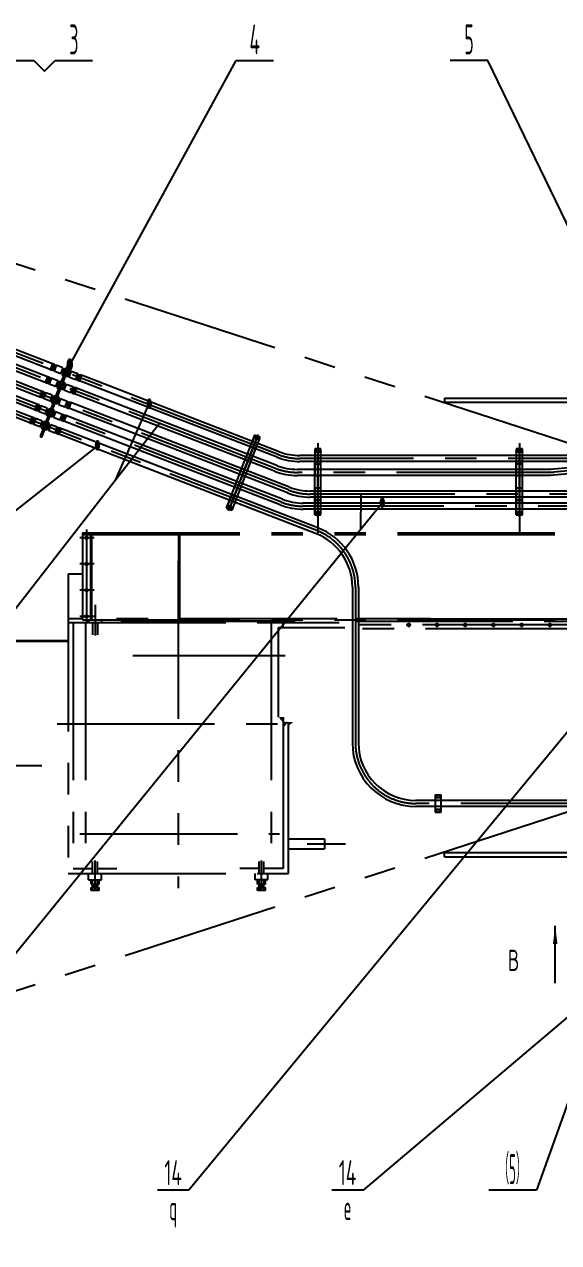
# Model space of a CAD drawing. Header units: millimetres. Extents: x 97 to 21097, y 66 to 14916.
# Drawn here: x 4265 to 6916, y 5485 to 11525 of the extents above; entities that cross this region are included whole.
import ezdxf
from ezdxf.enums import TextEntityAlignment as Align

# ---------------------------------------------------------------- set-up
doc = ezdxf.new("R2010")
doc.units = ezdxf.units.MM
doc.header["$LTSCALE"] = 500
doc.header["$MEASUREMENT"] = 0
doc.linetypes.add('G', pattern=[2, 1.25, -0.25, 0.25, -0.25])
doc.linetypes.add('K', pattern=[2.5, 1.25, -0.25, 0.25, -0.25, 0.25, -0.25])
for name, color, linetype in [('01', 7, 'Continuous'), ('02', 1, 'Continuous'), ('05', 4, 'G'), ('07', 6, 'K'), ('11', 3, 'Continuous')]:
    doc.layers.add(name, color=color, linetype=linetype)
doc.styles.get("Standard").update_dxf_attribs({"font": 'isocp', "width": 0.707, "bigfont": 'intecad.shx'})

msp = doc.modelspace()

# ---------------------------------------------------------------- hatches: boundary and pattern name
at = {"layer": '07', "linetype": 'K', "ltscale": 1.25}
h = msp.add_hatch(color=6, dxfattribs=at)
h.paths.add_polyline_path([(5589.5, 8058), (5574.9, 8058), (5574.9, 8044.8)])
h.paths.add_polyline_path([(5549.9, 8071.1), (5549.9, 8090.5), (5532.9, 8090.5)])
h.paths.add_polyline_path([(5562.9, 8058), (5569.7, 8065.5), (5549.9, 8065.5), (5549.9, 8058)])
h.paths.add_polyline_path([(5562.9, 8058), (5549.9, 8058), (5549.9, 8043.6)])
h.paths.add_polyline_path([(5589.5, 8058), (5597.8, 8065.5), (5574.9, 8065.5), (5574.9, 8058)])

# ---------------------------------------------------------------- linework, layer by layer
at = {"layer": '01', "ltscale": 1.25}
for p, q in [((4405, 9841.4), (3285, 10274.3)), ((4380.3, 9777.4), (3225, 10223.9)), ((4394.2, 9813.4), (3274.1, 10246.3)), ((4352.5, 9705.4), (3165, 10164.4)), ((4369.5, 9749.4), (3214.1, 10195.9)), ((4327.7, 9641.4), (3105, 10114)), ((4341.7, 9677.4), (3154.1, 10136.4)), ((4292.2, 9549.4), (3034.1, 10035.6)), ((4303, 9577.4), (3045, 10063.6)), ((4316.9, 9613.4), (3094.1, 10086)), ((4481.5, 9838.6), (4343.6, 9482.1)), ((4353, 9478.4), (4490.8, 9835)), ((4403.3, 9809.2), (4394, 9812.8)), ((4406.1, 9816.5), (4396.8, 9820.1)), ((4411.8, 9831), (4402.4, 9834.7)), ((4413.3, 9807.3), (4404, 9810.9)), ((4414.6, 9838.3), (4405.2, 9841.9)), ((4445.3, 9793), (4412.7, 9805.6)), ((4423.2, 9833), (4413.9, 9836.6)), ((4456.5, 9822.1), (4423.9, 9834.7)), ((4456.5, 9822.1), (4445.3, 9793)), ((4453.7, 9794.7), (4447, 9797.3)), ((4451.5, 9788.8), (4464, 9821.1)), ((4451.5, 9788.8), (4460.8, 9785.2)), ((4454.6, 9796.9), (4463.9, 9793.3)), ((4461.7, 9815.2), (4454.9, 9817.8)), ((4460.8, 9785.2), (4473.3, 9817.5)), ((4460.8, 9785.2), (4473.3, 9817.5)), ((4460.8, 9813), (4470.2, 9809.4)), ((4466.8, 9789.6), (4463.1, 9791.1)), ((4464, 9821.1), (4473.3, 9817.5)), ((4468.1, 9790.2), (4466.8, 9789.6)), ((4468.1, 9790.2), (4475.3, 9808.9)), ((4470.1, 9781.6), (4482.6, 9813.9)), ((4470.1, 9781.6), (4482.6, 9813.9)), ((4474.7, 9810.1), (4471, 9811.6)), ((4482.6, 9786), (4473.2, 9789.6)), ((4475.3, 9808.9), (4474.7, 9810.1)), ((4479.4, 9778), (4491.9, 9810.3)), ((4488.8, 9802.2), (4479.5, 9805.8)), ((4490.8, 9835), (4481.5, 9838.6)), ((4491.9, 9810.3), (4482.6, 9813.9)), ((4498.1, 9806), (4486.9, 9777)), ((4489.7, 9804.4), (4496.4, 9801.8)), ((4498.1, 9806), (4530.7, 9793.4)), ((4530.1, 9791.7), (4539.4, 9788.1)), ((4540.1, 9789.8), (4549.4, 9786.2)), ((5529.9, 9406.6), (4549.2, 9785.7)), ((4378.6, 9745.2), (4369.3, 9748.8)), ((4381.4, 9752.5), (4372.1, 9756.1)), ((4387, 9767), (4377.7, 9770.6)), ((4388.6, 9743.3), (4379.2, 9746.9)), ((4389.8, 9774.3), (4380.5, 9777.9)), ((4420.6, 9729), (4387.9, 9741.6)), ((4398.5, 9769), (4389.2, 9772.6)), ((4431.8, 9758.1), (4399.2, 9770.7)), ((4431.8, 9758.1), (4420.6, 9729)), ((4429, 9730.7), (4422.2, 9733.3)), ((4426.7, 9724.8), (4439.2, 9757.1)), ((4429.8, 9732.8), (4439.2, 9729.2)), ((4436.9, 9751.2), (4430.1, 9753.8)), ((4436, 9721.2), (4448.5, 9753.5)), ((4436, 9721.2), (4448.5, 9753.5)), ((4436.1, 9749), (4445.4, 9745.4)), ((4442.1, 9725.6), (4438.3, 9727)), ((4439.2, 9757.1), (4448.5, 9753.5)), ((4443.3, 9726.2), (4442.1, 9725.6)), ((4443.3, 9726.2), (4450.6, 9744.8)), ((4445.4, 9717.5), (4457.9, 9749.9)), ((4445.4, 9717.5), (4457.9, 9749.9)), ((4450, 9746.1), (4446.3, 9747.6)), ((4457.8, 9722), (4448.5, 9725.6)), ((4450.6, 9744.8), (4450, 9746.1)), ((4454.7, 9713.9), (4467.2, 9746.3)), ((4464.1, 9738.2), (4454.7, 9741.8)), ((4467.2, 9746.3), (4457.9, 9749.9)), ((4473.3, 9742), (4462.1, 9712.9)), ((4464.9, 9740.4), (4471.7, 9737.7)), ((4479.4, 9778), (4470.1, 9781.6)), ((4473.3, 9742), (4506, 9729.4)), ((4481.7, 9783.9), (4488.5, 9781.2)), ((4486.9, 9777), (4519.5, 9764.3)), ((4505.3, 9727.7), (4514.7, 9724.1)), ((4515.3, 9725.8), (4524.6, 9722.2)), ((4520.1, 9766), (4529.5, 9762.4)), ((4528.8, 9760.7), (4538.2, 9757.1)), ((4531.6, 9768), (4541, 9764.4)), ((4537.3, 9782.5), (4546.6, 9778.9)), ((5519.1, 9378.6), (4538.4, 9757.7)), ((4350.8, 9673.3), (4341.5, 9676.9)), ((4353.6, 9680.5), (4344.3, 9684.2)), ((4359.2, 9695.1), (4349.9, 9698.7)), ((4360.8, 9671.4), (4351.4, 9675)), ((4362, 9702.4), (4352.7, 9706)), ((4392.8, 9657.1), (4360.1, 9669.7)), ((4370.7, 9697.1), (4361.4, 9700.7)), ((4404, 9686.1), (4371.3, 9698.8)), ((4404, 9686.1), (4392.8, 9657.1)), ((4398.9, 9652.8), (4411.4, 9685.1)), ((4409.1, 9679.2), (4402.3, 9681.9)), ((4408.2, 9649.2), (4420.7, 9681.5)), ((4408.2, 9649.2), (4420.7, 9681.5)), ((4408.3, 9677.1), (4417.6, 9673.4)), ((4411.4, 9685.1), (4420.7, 9681.5)), ((4415.5, 9654.2), (4422.8, 9672.9)), ((4417.6, 9645.6), (4430.1, 9677.9)), ((4417.6, 9645.6), (4430.1, 9677.9)), ((4422.2, 9674.2), (4418.4, 9675.6)), ((4422.8, 9672.9), (4422.2, 9674.2)), ((4426.7, 9724.8), (4436, 9721.2)), ((4426.9, 9642), (4439.4, 9674.3)), ((4436.3, 9666.2), (4426.9, 9669.8)), ((4439.4, 9674.3), (4430.1, 9677.9)), ((4445.5, 9670.1), (4434.3, 9641)), ((4437.1, 9668.4), (4443.9, 9665.8)), ((4454.7, 9713.9), (4445.4, 9717.5)), ((4445.5, 9670.1), (4478.2, 9657.5)), ((4457, 9719.8), (4463.8, 9717.2)), ((4462.1, 9712.9), (4494.8, 9700.3)), ((4495.4, 9702), (4504.7, 9698.4)), ((4504.1, 9696.7), (4513.4, 9693.1)), ((4506.9, 9704), (4516.2, 9700.4)), ((4512.5, 9718.5), (4521.8, 9714.9)), ((5506.3, 9310), (4513.6, 9693.7)), ((5517.1, 9338), (4524.4, 9721.6)), ((4326, 9609.3), (4316.7, 9612.9)), ((4328.8, 9616.5), (4319.5, 9620.1)), ((4334.5, 9631.1), (4325.1, 9634.7)), ((4336, 9607.3), (4326.7, 9610.9)), ((4337.3, 9638.3), (4327.9, 9641.9)), ((4368, 9593), (4335.4, 9605.7)), ((4346, 9633), (4336.6, 9636.7)), ((4379.2, 9622.1), (4346.6, 9634.7)), ((4379.2, 9622.1), (4368, 9593)), ((4374.2, 9588.8), (4386.7, 9621.1)), ((4384.4, 9615.2), (4377.6, 9617.8)), ((4383.5, 9585.2), (4396, 9617.5)), ((4383.5, 9585.2), (4396, 9617.5)), ((4383.5, 9613), (4392.9, 9609.4)), ((4386.7, 9621.1), (4396, 9617.5)), ((4390.8, 9590.2), (4398, 9608.9)), ((4392.8, 9581.6), (4405.3, 9613.9)), ((4392.8, 9581.6), (4405.3, 9613.9)), ((4397.4, 9610.2), (4393.7, 9611.6)), ((4401.2, 9658.7), (4394.4, 9661.3)), ((4398, 9608.9), (4397.4, 9610.2)), ((4398.9, 9652.8), (4408.2, 9649.2)), ((4402, 9660.9), (4411.4, 9657.3)), ((4402.2, 9578), (4414.6, 9610.3)), ((4411.5, 9602.2), (4402.2, 9605.8)), ((4414.6, 9610.3), (4405.3, 9613.9)), ((4420.8, 9606.1), (4409.6, 9577)), ((4414.2, 9653.7), (4410.5, 9655.1)), ((4412.4, 9604.4), (4419.1, 9601.8)), ((4415.5, 9654.2), (4414.2, 9653.7)), ((4426.9, 9642), (4417.6, 9645.6)), ((4430, 9650.1), (4420.7, 9653.7)), ((4420.8, 9606.1), (4453.4, 9593.4)), ((4429.2, 9647.9), (4436, 9645.3)), ((4434.3, 9641), (4466.9, 9628.4)), ((4467.6, 9630.1), (4476.9, 9626.5)), ((4476.3, 9624.8), (4485.6, 9621.2)), ((4477.5, 9655.8), (4486.9, 9652.2)), ((4479.1, 9632), (4488.4, 9628.4)), ((4484.7, 9646.6), (4494, 9643)), ((5570.1, 9202.6), (4485.8, 9621.7)), ((4487.5, 9653.9), (4496.8, 9650.2)), ((5580.9, 9230.6), (4496.6, 9649.7)), ((4301.3, 9545.2), (4292, 9548.8)), ((4304.1, 9552.5), (4294.8, 9556.1)), ((4309.7, 9567), (4300.4, 9570.7)), ((4311.3, 9543.3), (4301.9, 9546.9)), ((4312.5, 9574.3), (4303.2, 9577.9)), ((4321.2, 9569), (4311.9, 9572.6)), ((4354.5, 9558.1), (4321.9, 9570.7)), ((4354.5, 9558.1), (4343.3, 9529)), ((4349.4, 9524.8), (4361.9, 9557.1)), ((4359.6, 9551.2), (4352.9, 9553.8)), ((4358.8, 9521.2), (4371.2, 9553.5)), ((4358.8, 9521.2), (4371.2, 9553.5)), ((4358.8, 9549), (4368.1, 9545.4)), ((4361.9, 9557.1), (4371.2, 9553.5)), ((4366.1, 9526.2), (4373.3, 9544.9)), ((4368.1, 9517.6), (4380.6, 9549.9)), ((4368.1, 9517.6), (4380.6, 9549.9)), ((4372.7, 9546.1), (4369, 9547.6)), ((4376.4, 9594.7), (4369.7, 9597.3)), ((4373.3, 9544.9), (4372.7, 9546.1)), ((4374.2, 9588.8), (4383.5, 9585.2)), ((4377.3, 9596.9), (4386.6, 9593.3)), ((4377.4, 9514), (4389.9, 9546.3)), ((4389.9, 9546.3), (4380.6, 9549.9)), ((4389.5, 9589.6), (4385.8, 9591.1)), ((4390.8, 9590.2), (4389.5, 9589.6)), ((4402.2, 9578), (4392.8, 9581.6)), ((4405.3, 9586.1), (4395.9, 9589.7)), ((4404.4, 9583.9), (4411.2, 9581.3)), ((4409.6, 9577), (4442.2, 9564.4)), ((4442.9, 9566), (4452.2, 9562.4)), ((4451.5, 9560.8), (4460.9, 9557.1)), ((4452.8, 9591.8), (4462.1, 9588.1)), ((4454.3, 9568), (4463.7, 9564.4)), ((4460, 9582.6), (4469.3, 9579)), ((5535, 9142.6), (4461.1, 9557.7)), ((4462.8, 9589.8), (4472.1, 9586.2)), ((5545.8, 9170.6), (4471.9, 9585.7)), ((4343.3, 9529), (4310.6, 9541.6)), ((4351.7, 9530.7), (4344.9, 9533.3)), ((4349.4, 9524.8), (4358.8, 9521.2)), ((4352.5, 9532.9), (4361.9, 9529.3)), ((4364.8, 9525.6), (4361, 9527.1)), ((4366.1, 9526.2), (4364.8, 9525.6)), ((4377.4, 9514), (4368.1, 9517.6)), ((4380.5, 9522), (4371.2, 9525.6)), ((4386.8, 9538.2), (4377.4, 9541.8)), ((4379.7, 9519.9), (4386.5, 9517.2)), ((4396.1, 9542), (4384.8, 9513)), ((4384.8, 9513), (4417.5, 9500.3)), ((4387.6, 9540.4), (4394.4, 9537.8)), ((4396.1, 9542), (4428.7, 9529.4)), ((4418.1, 9502), (4427.4, 9498.4)), ((4426.8, 9496.7), (4436.1, 9493.1)), ((4428, 9527.7), (4437.4, 9524.1)), ((4429.6, 9504), (4438.9, 9500.4)), ((4435.2, 9518.5), (4444.5, 9514.9)), ((5710.2, 9001.3), (4436.3, 9493.7)), ((4438, 9525.8), (4447.4, 9522.2)), ((5721.1, 9029.3), (4447.1, 9521.7)), ((5424.7, 9491.5), (5282, 9122.3)), ((4343.6, 9482.1), (4353, 9478.4)), ((7444.7, 9387.4), (5632.6, 9387.4)), ((6876.4, 9318.8), (5619.8, 9318.8)), ((7444.7, 9357.4), (5632.6, 9357.4)), ((7341.7, 9358.6), (6873.8, 9318.9)), ((7504.1, 9342.3), (6873.8, 9288.8)), ((6873.8, 9288.8), (5619.8, 9288.8)), ((8766.7, 9211.4), (5683.7, 9211.4)), ((8765.2, 9181.4), (5683.7, 9181.4)), ((9638.4, 9151.4), (5648.5, 9151.4)), ((9638.4, 9121.4), (5648.5, 9121.4)), ((5892.5, 8735.5), (5892.5, 7962.4)), ((5922.5, 8735.5), (5922.5, 7962.4)), ((7156.7, 7677.4), (6207.5, 7677.4)), ((7156.7, 7647.4), (6207.5, 7647.4))]:
    msp.add_line(p, q, dxfattribs=at)
at = {"layer": '01', "color": 7, "linetype": 'Continuous', "ltscale": 1.25}
for p, q in [((4405.2, 9841.9), (4394, 9812.8)), ((4414.6, 9838.3), (4403.3, 9809.2)), ((4423.9, 9834.7), (4412.7, 9805.6)), ((4472, 9786.5), (4462.7, 9790.1)), ((4472.8, 9788.4), (4468.1, 9790.2)), ((4480.7, 9808.9), (4471.4, 9812.5)), ((4480, 9807.1), (4475.3, 9808.9)), ((4530.7, 9793.4), (4519.5, 9764.3)), ((4540.1, 9789.8), (4528.8, 9760.7)), ((4549.4, 9786.2), (4538.2, 9757.1)), ((4380.5, 9777.9), (4369.3, 9748.8)), ((4389.8, 9774.3), (4378.6, 9745.2)), ((4399.2, 9770.7), (4387.9, 9741.6)), ((4447.3, 9722.5), (4438, 9726.1)), ((4448, 9724.4), (4443.3, 9726.2)), ((4455.9, 9744.9), (4446.6, 9748.5)), ((4455.2, 9743), (4450.6, 9744.8)), ((4506, 9729.4), (4494.8, 9700.3)), ((4515.3, 9725.8), (4504.1, 9696.7)), ((4352.7, 9706), (4341.5, 9676.9)), ((4362, 9702.4), (4350.8, 9673.3)), ((4371.3, 9698.8), (4360.1, 9669.7)), ((4428.1, 9673), (4418.8, 9676.6)), ((4427.4, 9671.1), (4422.8, 9672.9)), ((4524.6, 9722.2), (4513.4, 9693.1)), ((4327.9, 9641.9), (4316.7, 9612.9)), ((4337.3, 9638.3), (4326, 9609.3)), ((4346.6, 9634.7), (4335.4, 9605.7)), ((4403.4, 9608.9), (4394.1, 9612.5)), ((4402.7, 9607.1), (4398, 9608.9)), ((4419.5, 9650.6), (4410.2, 9654.2)), ((4420.2, 9652.4), (4415.5, 9654.2)), ((4478.2, 9657.5), (4466.9, 9628.4)), ((4487.5, 9653.9), (4476.3, 9624.8)), ((4496.8, 9650.2), (4485.6, 9621.2)), ((4303.2, 9577.9), (4292, 9548.8)), ((4312.5, 9574.3), (4301.3, 9545.2)), ((4321.9, 9570.7), (4310.6, 9541.6)), ((4378.6, 9544.9), (4369.3, 9548.5)), ((4377.9, 9543.1), (4373.3, 9544.9)), ((4394.7, 9586.6), (4385.4, 9590.2)), ((4395.5, 9588.4), (4390.8, 9590.2)), ((4453.4, 9593.4), (4442.2, 9564.4)), ((4462.8, 9589.8), (4451.5, 9560.8)), ((4472.1, 9586.2), (4460.9, 9557.1)), ((4370, 9522.5), (4360.7, 9526.1)), ((4370.7, 9524.4), (4366.1, 9526.2)), ((4428.7, 9529.4), (4417.5, 9500.3)), ((4438, 9525.8), (4426.8, 9496.7)), ((4447.4, 9522.2), (4436.1, 9493.1)), ((5407.4, 9488.1), (5359.8, 9365)), ((5435.3, 9477.3), (5407.4, 9488.1)), ((5409.4, 9471.3), (5414.8, 9485.2)), ((5401.9, 9474.1), (5381.4, 9421)), ((5387.7, 9354.2), (5435.3, 9477.3)), ((5429.9, 9463.3), (5401.9, 9474.1)), ((5409.4, 9410.2), (5429.9, 9463.3)), ((5422.5, 9466.2), (5427.9, 9480.2)), ((5267.8, 9127.2), (5364.1, 9376.2)), ((5295.8, 9116.3), (5392.1, 9365.4)), ((5735.7, 9419.9), (5705.7, 9419.9)), ((5705.7, 9419.9), (5705.7, 9347.9)), ((5705.7, 9404.9), (5705.7, 9407.9)), ((5735.7, 9404.9), (5705.7, 9404.9)), ((5735.7, 9404.9), (5705.7, 9404.9)), ((5713.7, 9404.9), (5713.7, 9419.9)), ((5720.7, 9083.3), (5720.7, 9419.9)), ((5727.7, 9404.9), (5727.7, 9419.9)), ((5735.7, 9347.9), (5735.7, 9419.9)), ((5735.7, 9407.9), (5735.7, 9404.9)), ((6705.7, 9419.9), (6705.7, 9347.9)), ((6735.7, 9419.9), (6705.7, 9419.9)), ((6705.7, 9404.9), (6705.7, 9407.9)), ((6735.7, 9404.9), (6705.7, 9404.9)), ((6735.7, 9404.9), (6705.7, 9404.9)), ((6713.7, 9404.9), (6713.7, 9419.9)), ((6727.7, 9404.9), (6727.7, 9419.9)), ((6735.7, 9347.9), (6735.7, 9419.9)), ((6735.7, 9407.9), (6735.7, 9404.9)), ((5705.7, 9092.9), (5705.7, 9359.9)), ((5705.7, 9347.9), (5735.7, 9347.9)), ((5735.7, 9344.9), (5705.7, 9344.9)), ((5705.7, 9344.9), (5705.7, 9287.9)), ((5735.7, 9092.9), (5735.7, 9359.9)), ((5735.7, 9287.9), (5735.7, 9344.9)), ((6705.7, 9092.9), (6705.7, 9359.9)), ((6705.7, 9347.9), (6735.7, 9347.9)), ((6705.7, 9344.9), (6705.7, 9287.9)), ((6735.7, 9344.9), (6705.7, 9344.9)), ((6735.7, 9092.9), (6735.7, 9359.9)), ((6735.7, 9287.9), (6735.7, 9344.9)), ((5705.7, 9287.9), (5735.7, 9287.9)), ((6705.7, 9287.9), (6735.7, 9287.9)), ((5293.8, 9194.3), (5273.2, 9141.1)), ((5301.2, 9130.3), (5321.8, 9183.5)), ((5735.7, 9224.9), (5705.7, 9224.9)), ((5705.7, 9224.9), (5705.7, 9167.9)), ((5735.7, 9167.9), (5735.7, 9224.9)), ((6705.7, 9224.9), (6705.7, 9167.9)), ((6735.7, 9224.9), (6705.7, 9224.9)), ((6735.7, 9167.9), (6735.7, 9224.9)), ((5267.8, 9127.2), (5295.8, 9116.3)), ((5273.2, 9141.1), (5301.2, 9130.3)), ((5275.3, 9124.3), (5280.7, 9138.3)), ((5288.4, 9119.2), (5293.8, 9133.2)), ((5705.7, 9167.9), (5735.7, 9167.9)), ((5705.7, 9164.9), (5705.7, 9107.9)), ((5735.7, 9164.9), (5705.7, 9164.9)), ((5735.7, 9107.9), (5735.7, 9164.9)), ((6705.7, 9167.9), (6735.7, 9167.9)), ((6705.7, 9164.9), (6705.7, 9107.9)), ((6735.7, 9164.9), (6705.7, 9164.9)), ((6735.7, 9107.9), (6735.7, 9164.9)), ((5705.7, 9107.9), (5735.7, 9107.9)), ((5705.7, 9092.9), (5735.7, 9092.9)), ((5713.7, 9092.9), (5713.7, 9107.9)), ((5727.7, 9092.9), (5727.7, 9107.9)), ((6705.7, 9107.9), (6735.7, 9107.9)), ((6705.7, 9092.9), (6735.7, 9092.9)), ((6713.7, 9092.9), (6713.7, 9107.9)), ((6727.7, 9092.9), (6727.7, 9107.9)), ((6303, 7705.9), (6303, 7618.9)), ((6303, 7705.9), (6333, 7705.9)), ((6333, 7690.9), (6303, 7690.9)), ((6311, 7705.9), (6311, 7690.9)), ((6325, 7705.9), (6325, 7690.9)), ((6333, 7618.9), (6333, 7705.9)), ((6303, 7633.9), (6333, 7633.9)), ((6303, 7618.9), (6333, 7618.9)), ((6311, 7618.9), (6311, 7633.9)), ((6325, 7618.9), (6325, 7633.9))]:
    msp.add_line(p, q, dxfattribs=at)
at = {"layer": '01', "ltscale": 1.25}
for centre, radius, start, end in [((5632.6, 9672.4), 315, 248.86832, 270), ((5632.6, 9672.4), 285, 248.86832, 270), ((5619.8, 9603.8), 315, 248.86832, 270), ((5619.8, 9603.8), 285, 248.86832, 270), ((5683.7, 9496.4), 315, 248.86832, 270), ((5683.7, 9496.4), 285, 248.86832, 270), ((5648.5, 9436.4), 315, 248.86832, 270), ((5648.5, 9436.4), 285, 248.86832, 270), ((5607.5, 8735.5), 285, 0, 68.86832), ((5607.5, 8735.5), 315, 0, 68.86832), ((6207.5, 7962.4), 315, 180, 270), ((6207.5, 7962.4), 285, 180, 270)]:
    msp.add_arc(centre, radius, start, end, dxfattribs=at)
at = {"layer": '02', "ltscale": 1.25}
for p, q in [((4125.9, 11346.3), (4311.9, 11346.3)), ((4311.9, 11346.3), (4364.9, 11293.2)), ((4364.9, 11293.2), (4418, 11346.3)), ((4418, 11346.3), (4604, 11346.3)), ((4490.8, 9835), (5315.3, 11346.3)), ((5315.3, 11346.3), (5501.3, 11346.3)), ((6564.3, 11346.3), (6378.3, 11346.3)), ((7485.7, 9444), (6564.3, 11346.3)), ((4447.3, 9798.2), (4454.1, 9795.6)), ((4454.5, 9816.9), (4461.3, 9814.3)), ((4496.1, 9800.8), (4489.3, 9803.4)), ((4422.6, 9734.2), (4429.4, 9731.6)), ((4429.8, 9752.9), (4436.6, 9750.2)), ((4471.3, 9736.8), (4464.5, 9739.4)), ((4488.9, 9782.2), (4482.1, 9784.8)), ((4402, 9680.9), (4408.8, 9678.3)), ((4443.5, 9664.9), (4436.7, 9667.5)), ((4464.1, 9718.1), (4457.3, 9720.8)), ((4377.2, 9616.9), (4384, 9614.3)), ((4394.8, 9662.3), (4401.6, 9659.6)), ((4436.3, 9646.2), (4429.5, 9648.8)), ((4719.2, 9268.7), (4883.7, 9640.3)), ((4935.3, 9546.7), (1777.7, 5484.9)), ((4352.5, 9552.9), (4359.3, 9550.3)), ((4370, 9598.2), (4376.8, 9595.6)), ((4411.6, 9582.2), (4404.8, 9584.8)), ((4418.8, 9600.8), (4412, 9603.5)), ((4345.3, 9534.2), (4352.1, 9531.6)), ((4386.8, 9518.2), (4380, 9520.8)), ((4394, 9536.8), (4387.3, 9539.4)), ((4628.1, 9435.6), (1777.7, 7186.9)), ((5935.1, 9021.4), (5935.5, 9196.4)), ((6041, 9151.4), (3075.3, 5510.2)), ((7564.1, 8748.7), (5080.9, 5745.2)), ((8262.7, 7708.6), (5946, 5745.2)), ((7479.7, 7626), (6805.1, 5745.2)), ((6898.5, 6771.2), (6898.5, 7056.2)), ((5080.9, 5745.2), (4925.9, 5745.2)), ((5946, 5745.2), (5791, 5745.2)), ((6805.1, 5745.2), (6568.6, 5745.2))]:
    msp.add_line(p, q, dxfattribs=at)
at = {"layer": '02', "color": 1, "linetype": 'Continuous', "ltscale": 1.25}
for p, q in [((4468.1, 9790.2), (4463.4, 9792)), ((4475.3, 9808.9), (4470.6, 9810.7)), ((4443.3, 9726.2), (4438.7, 9728)), ((4450.6, 9744.8), (4445.9, 9746.6)), ((4422.8, 9672.9), (4418.1, 9674.7)), ((4398, 9608.9), (4393.3, 9610.7)), ((4415.5, 9654.2), (4410.9, 9656)), ((4373.3, 9544.9), (4368.6, 9546.7)), ((4390.8, 9590.2), (4386.1, 9592)), ((4366.1, 9526.2), (4361.4, 9528))]:
    msp.add_line(p, q, dxfattribs=at)
at = {"layer": '02', "ltscale": 1.25}
msp.add_lwpolyline([(6898.5, 6966.2, 22.5, 0, 0), (6898.5, 7056.2, 0, 0, 0)], format="xyseb", dxfattribs=at)
at = {"layer": '05', "color": 4, "linetype": 'G', "ltscale": 1.25}
for p, q in [((5511.7, 9324), (3219.6, 10209.9)), ((5524.5, 9392.6), (3279.6, 10260.3)), ((5575.5, 9216.6), (3159.6, 10150.4)), ((5540.4, 9156.6), (3099.6, 10100)), ((5715.6, 9015.3), (3039.6, 10049.6)), ((4486.1, 9836.8), (4348.3, 9480.2)), ((5278.3, 9112.7), (5421.3, 9482.7)), ((5720.7, 9448.4), (5720.7, 9004.8)), ((6720.7, 9448.4), (6720.7, 9004.8)), ((7446.5, 9372.4), (5632.6, 9372.4)), ((6720.7, 9083.3), (6720.7, 9419.9)), ((6893.1, 9303.8), (5619.8, 9303.8)), ((7534.8, 9359.9), (6891.8, 9305.4)), ((16401.5, 9196.4), (5683.7, 9196.4)), ((16345.5, 9136.4), (5648.5, 9136.4)), ((5907.5, 8735.5), (5907.5, 7962.4)), ((7211.7, 7662.4), (6207.5, 7662.4))]:
    msp.add_line(p, q, dxfattribs=at)
for centre, start, end in [((5632.6, 9672.4), 248.86832, 270), ((5619.8, 9603.8), 248.86832, 270), ((5683.7, 9496.4), 248.86832, 270), ((5648.5, 9436.4), 248.86832, 270), ((5607.5, 8735.5), 0, 68.86832), ((6207.5, 7962.4), 180, 270)]:
    msp.add_arc(centre, 300, start, end, dxfattribs=at)
at = {"layer": '07', "color": 6, "linetype": 'K', "ltscale": 1.25}
for p, q in [((6994.3, 9438.9), (3430.2, 10595.5)), ((6349.8, 9671.5), (17857, 9671.5)), ((6349.8, 9671.5), (6349.8, 9651.5)), ((6339.2, 9651.5), (8623.7, 9651.5)), ((4553.8, 9004.8), (7949, 9004.8)), ((4553.8, 9004.8), (4553.8, 8572.8)), ((4553.8, 9000.8), (7949, 9000.8)), ((4573.8, 9020.9), (4573.8, 8556.6)), ((4612.3, 8979.8), (4540.3, 8979.8)), ((4553.8, 8995.8), (7949, 8995.8)), ((4592.8, 8995.8), (4592.8, 8572.8)), ((4598.8, 8995.8), (4598.8, 8572.8)), ((5031.8, 8577.8), (5031.8, 8995.8)), ((5036.3, 8577.8), (5036.3, 8995.8)), ((4612.3, 8849.8), (4540.3, 8849.8)), ((5028.9, 8863.6), (5028.9, 7241.7)), ((4482.9, 8801), (4482.9, 7315)), ((4482.9, 8801), (4553.8, 8801)), ((4612.3, 8719.8), (4540.3, 8719.8)), ((4616.1, 8646.9), (4616.1, 8495.3)), ((4482.9, 8579), (4553.8, 8579)), ((4612.3, 8589.8), (4540.3, 8589.8)), ((5816.8, 8577.8), (4598.8, 8577.8)), ((6280.8, 8577.8), (5906.8, 8577.8)), ((6280.8, 8577.8), (6997.8, 8577.8)), ((4482.9, 8559), (5549.9, 8559)), ((4507.9, 8559), (4507.9, 7340)), ((4553.8, 8572.8), (7949, 8572.8)), ((4568.4, 8559), (4568.4, 7340)), ((4584.1, 8572.8), (4584.1, 8559)), ((4604.1, 8559), (4604.1, 8498.8)), ((4628.1, 8559), (4628.1, 8498.8)), ((4648.1, 8572.8), (4648.1, 8559)), ((5608.9, 8563.8), (4691.6, 8563.8)), ((4743.9, 8567.8), (5556.6, 8567.8)), ((5489.4, 8559), (5489.4, 7340.5)), ((5524.9, 8534.5), (5524.9, 8090.5)), ((5524.9, 8534.5), (5854.9, 8534.5)), ((5549.9, 8559.5), (5826.9, 8559.5)), ((5549.9, 8534.5), (5549.9, 8559.5)), ((5556.6, 8567.8), (5556.6, 8572.8)), ((5556.6, 8567.8), (5608.9, 8567.8)), ((7036.8, 8527.8), (5867.8, 8527.8)), ((7021.8, 8547.8), (5881.2, 8547.8)), ((5906.8, 8566.8), (6997.8, 8566.8)), ((6171.8, 8558.4), (6171.8, 8537.3)), ((6171.8, 8558.4), (6171.8, 8537.3)), ((6171.8, 8558.4), (6171.8, 8537.3)), ((6171.8, 8558.4), (6171.8, 8537.3)), ((6311.8, 8558.4), (6311.8, 8537.3)), ((6311.8, 8558.4), (6311.8, 8537.3)), ((6311.8, 8558.4), (6311.8, 8537.3)), ((6311.8, 8558.4), (6311.8, 8537.3)), ((6451.8, 8558.4), (6451.8, 8537.3)), ((6451.8, 8558.4), (6451.8, 8537.3)), ((6451.8, 8558.4), (6451.8, 8537.3)), ((6451.8, 8558.4), (6451.8, 8537.3)), ((6591.8, 8558.4), (6591.8, 8537.3)), ((6591.8, 8558.4), (6591.8, 8537.3)), ((6591.8, 8558.4), (6591.8, 8537.3)), ((6591.8, 8558.4), (6591.8, 8537.3)), ((6731.8, 8558.4), (6731.8, 8537.3)), ((6731.8, 8558.4), (6731.8, 8537.3)), ((6731.8, 8558.4), (6731.8, 8537.3)), ((6731.8, 8558.4), (6731.8, 8537.3)), ((6871.8, 8558.4), (6871.8, 8537.3)), ((6871.8, 8558.4), (6871.8, 8537.3)), ((6871.8, 8558.4), (6871.8, 8537.3)), ((6871.8, 8558.4), (6871.8, 8537.3)), ((4482.9, 8466), (3256.2, 8466)), ((4482.9, 8469), (3259.2, 8469)), ((4803.8, 8395.5), (5558.6, 8395.5)), ((4428.1, 8058), (5667.2, 8058)), ((5532.9, 8090.5), (5549.9, 8071.1)), ((5549.9, 8090.5), (5549.9, 7340)), ((5569.7, 8065.5), (5549.9, 8043.6)), ((5574.9, 7315), (5574.9, 8065.5)), ((3259.2, 7850), (4482.9, 7850)), ((6994.3, 7631.1), (3430.2, 6474.5)), ((4541.2, 7512.3), (5530.5, 7512.3)), ((5574.9, 7487), (5753.7, 7487)), ((5574.9, 7437), (5753.7, 7437)), ((5669, 7462.4), (5858.2, 7462.4)), ((5753.6, 7487), (5753.6, 7437)), ((4604.1, 7315), (4604.1, 7375.2)), ((4616.1, 7227.2), (4616.1, 7378.8)), ((4628.1, 7315), (4628.1, 7375.2)), ((5429.7, 7315), (5429.7, 7375.2)), ((5441.7, 7227.2), (5441.7, 7378.8)), ((5453.7, 7315), (5453.7, 7375.2)), ((6339.2, 7418.5), (8623.7, 7418.5)), ((6349.8, 7398.5), (6349.8, 7418.5)), ((6349.8, 7398.5), (8903.2, 7398.5)), ((4482.9, 7315), (5574.9, 7315)), ((4507.9, 7340), (4604.1, 7340)), ((4584.1, 7283), (4584.1, 7315)), ((4628.1, 7340), (4723.9, 7340)), ((4648.1, 7283), (4648.1, 7315)), ((5429.7, 7340), (5333.9, 7340)), ((5409.7, 7283), (5409.7, 7315)), ((5549.9, 7340), (5453.7, 7340)), ((5473.7, 7283), (5473.7, 7315)), ((4584.1, 7283), (4648.1, 7283)), ((4596.3, 7261.5), (4596.3, 7283)), ((4596.3, 7261.5), (4635.8, 7261.5)), ((4604.1, 7230.2), (4604.1, 7283)), ((4604.1, 7254.2), (4628.1, 7254.2)), ((4628.1, 7230.2), (4628.1, 7283)), ((4635.8, 7261.5), (4635.8, 7283)), ((5473.7, 7283), (5409.7, 7283)), ((5421.9, 7261.5), (5421.9, 7283)), ((5461.4, 7261.5), (5421.9, 7261.5)), ((5429.7, 7245.2), (5429.7, 7283)), ((5453.7, 7254.2), (5429.7, 7254.2)), ((5453.7, 7245.2), (5453.7, 7283)), ((5461.4, 7261.5), (5461.4, 7283)), ((4596.1, 7230.2), (4596.1, 7245.2)), ((4596.1, 7245.2), (4636, 7245.2)), ((4636, 7230.2), (4596.1, 7230.2)), ((4636, 7230.2), (4636, 7245.2)), ((5421.7, 7245.2), (5461.6, 7245.2)), ((5421.7, 7230.2), (5421.7, 7245.2)), ((5461.6, 7230.2), (5421.7, 7230.2)), ((5429.7, 7245.2), (5429.7, 7230.2)), ((5453.7, 7245.2), (5453.7, 7230.2)), ((5461.6, 7230.2), (5461.6, 7245.2))]:
    msp.add_line(p, q, dxfattribs=at)
for centre in [(4573.8, 8979.8), (4573.8, 8849.8), (4573.8, 8719.8), (4573.8, 8589.8), (6171.8, 8547.8), (6171.8, 8547.8), (6171.8, 8547.8), (6171.8, 8547.8), (6311.8, 8547.8), (6311.8, 8547.8), (6311.8, 8547.8), (6311.8, 8547.8), (6451.8, 8547.8), (6451.8, 8547.8), (6451.8, 8547.8), (6451.8, 8547.8), (6591.8, 8547.8), (6591.8, 8547.8), (6591.8, 8547.8), (6591.8, 8547.8), (6731.8, 8547.8), (6731.8, 8547.8), (6731.8, 8547.8), (6731.8, 8547.8), (6871.8, 8547.8), (6871.8, 8547.8), (6871.8, 8547.8), (6871.8, 8547.8)]:
    msp.add_circle(centre, 7, dxfattribs=at)

# ---------------------------------------------------------------- texts
at = {"layer": '02', "ltscale": 1.25, "width": 0.605172}
for height, p, p2 in [(60, (4472.8, 9805), (4508.8, 9805)), (50, (4869.9, 9616.9), (4899.9, 9616.9)), (50, (4613.1, 9410.6), (4643.1, 9410.6)), (50, (6026, 9126.4), (6056, 9126.4))]:
    msp.add_text('●', height=height, dxfattribs=at).set_placement(p, p2, align=Align.FIT)
at = {"layer": '11', "ltscale": 1.25}
for s, height, width, p, p2 in [('3', 148.5, 0.527686, (4487.8, 11376.3), (4534.1, 11376.3)), ('4', 148.5, 0.543846, (5382, 11376.3), (5434.5, 11376.3)), ('5', 148.5, 0.527686, (6448.1, 11376.3), (6494.5, 11376.3)), ('（5）', 148.49, 0.387032, (6615.9, 5775.2), (6757.8, 5775.2)), ('14', 123.74, 0.614783, (4959.6, 5770.2), (5047.1, 5770.2)), ('14', 123.74, 0.614783, (5824.8, 5770.2), (5912.3, 5770.2)), ('q', 123.7, 0.560771, (4984.3, 5596.4), (5022.5, 5596.4)), ('e', 123.7, 0.554116, (5849.7, 5596.4), (5887.4, 5596.4))]:
    msp.add_text(s, height=height, dxfattribs=dict(at, width=width)).set_placement(p, p2, align=Align.FIT)
at = {"layer": '11', "ltscale": 1.25, "width": 0.707}
msp.add_text('B', height=105, dxfattribs=at).set_placement((6664, 6800.5), align=Align.BOTTOM_LEFT)

doc.saveas('drawing.dxf')
